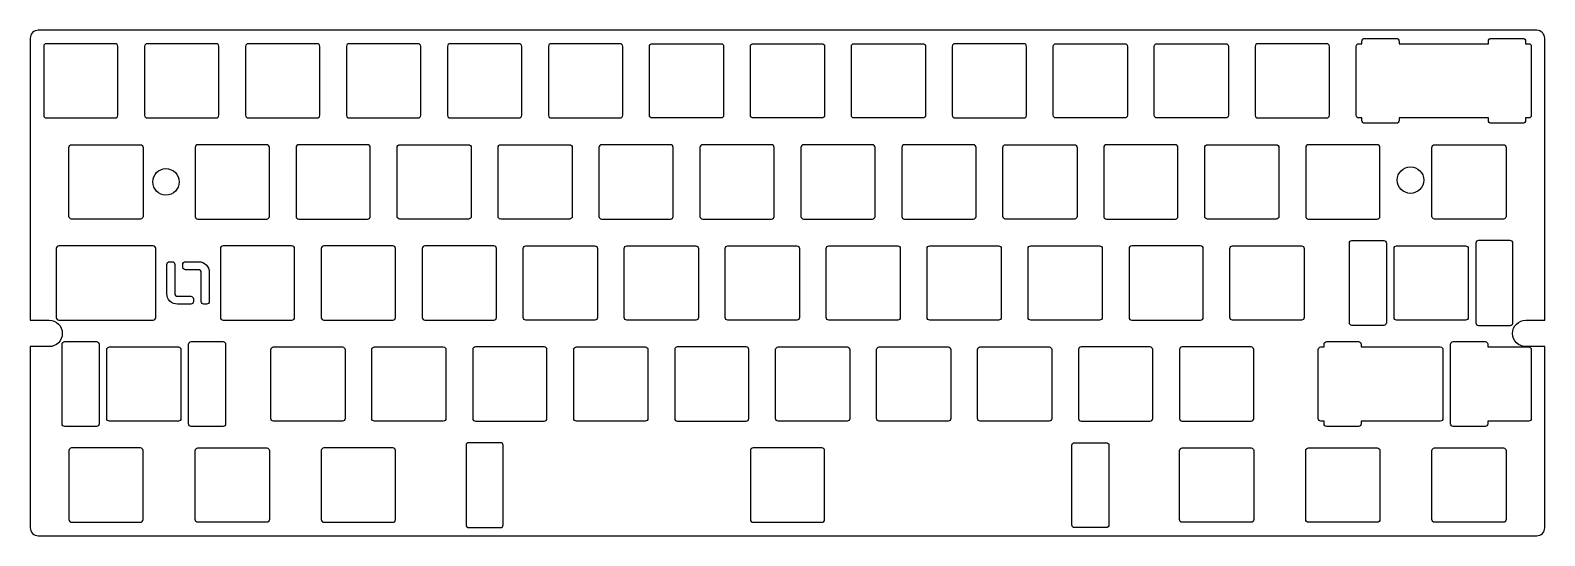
# Model space of a CAD drawing. Header units: millimetres. Extents: x -143 to 143, y -48 to 48.
import ezdxf

# ---------------------------------------------------------------- set-up
doc = ezdxf.new("R2010")
doc.units = ezdxf.units.MM
doc.layers.get('0').update_dxf_attribs({"linetype": 'CONTINUOUS'})

msp = doc.modelspace()

# ---------------------------------------------------------------- linework, layer by layer
for points in [[(142.87, -46.12), (142.87, -11.99), (139.32, -11.99, -1), (139.32, -6.99), (142.87, -6.99), (142.87, 46.13, 0.414213), (141.37, 47.63), (99.41, 47.63), (-141.37, 47.63, 0.414214), (-142.87, 46.13), (-142.87, -6.99), (-139.34, -6.99, -1), (-139.34, -11.99), (-142.87, -11.99), (-142.87, -46.12, 0.414214), (-141.37, -47.62), (141.37, -47.62, 0.414214)], [(139.26, 45.61), (139.26, 45.11), (139.85, 45.11, -0.414214), (140.35, 44.61), (140.35, 31.61, -0.414214), (139.85, 31.11), (139.26, 31.11), (139.26, 30.61, -0.414214), (138.76, 30.11), (132.76, 30.11, -0.414214), (132.26, 30.61), (132.26, 31.11), (115.39, 31.11), (115.39, 30.61, -0.414214), (114.89, 30.11), (108.89, 30.11, -0.414214), (108.39, 30.61), (108.39, 31.11), (107.8, 31.11, -0.414214), (107.3, 31.61), (107.3, 44.61, -0.414214), (107.8, 45.11), (108.39, 45.11), (108.39, 45.61, -0.414214), (108.89, 46.11), (114.89, 46.11, -0.414214), (115.39, 45.61), (115.39, 45.11), (132.26, 45.11), (132.26, 45.61, -0.414214), (132.76, 46.11), (138.76, 46.11, -0.414214)], [(-126.35, 44.61, 0.414214), (-126.85, 45.11), (-139.85, 45.11, 0.414214), (-140.35, 44.61), (-140.35, 31.61, 0.414214), (-139.85, 31.11), (-126.85, 31.11, 0.414214), (-126.35, 31.61)], [(-120.8, 45.11, 0.414214), (-121.3, 44.61), (-121.3, 31.61, 0.414214), (-120.8, 31.11), (-107.8, 31.11, 0.414214), (-107.3, 31.61), (-107.3, 44.61, 0.414214), (-107.8, 45.11)], [(-102.25, 31.61, 0.414214), (-101.75, 31.11), (-88.75, 31.11, 0.414214), (-88.25, 31.61), (-88.25, 44.61, 0.414214), (-88.75, 45.11), (-101.75, 45.11, 0.414214), (-102.25, 44.61)], [(-69.7, 31.11, 0.414214), (-69.2, 31.61), (-69.2, 44.61, 0.414214), (-69.7, 45.11), (-82.7, 45.11, 0.414214), (-83.2, 44.61), (-83.2, 31.61, 0.414214), (-82.7, 31.11)], [(-50.65, 31.11, 0.414214), (-50.15, 31.61), (-50.15, 44.61, 0.414214), (-50.65, 45.11), (-63.65, 45.11, 0.414214), (-64.15, 44.61), (-64.15, 31.61, 0.414214), (-63.65, 31.11)], [(-44.6, 45.11, 0.414214), (-45.1, 44.61), (-45.1, 31.61, 0.414214), (-44.6, 31.11), (-31.6, 31.11, 0.414214), (-31.1, 31.61), (-31.1, 44.61, 0.414214), (-31.6, 45.11)], [(-12.55, 31.11), (-25.55, 31.11, -0.414214), (-26.05, 31.61), (-26.05, 44.61, -0.414214), (-25.55, 45.11), (-12.55, 45.11, -0.414214), (-12.05, 44.61), (-12.05, 31.61, -0.414214)], [(-7, 31.61), (-7, 44.61, -0.414214), (-6.5, 45.11), (6.5, 45.11, -0.414214), (7, 44.61), (7, 31.61, -0.414214), (6.5, 31.11), (-6.5, 31.11, -0.414214)], [(12.05, 31.61), (12.05, 44.61, -0.414214), (12.55, 45.11), (25.55, 45.11, -0.414214), (26.05, 44.61), (26.05, 31.61, -0.414214), (25.55, 31.11), (12.55, 31.11, -0.414214)], [(31.6, 45.11, 0.414214), (31.1, 44.61), (31.1, 31.61, 0.414214), (31.6, 31.11), (44.6, 31.11, 0.414214), (45.1, 31.61), (45.1, 44.61, 0.414214), (44.6, 45.11)], [(63.65, 31.11), (50.65, 31.11, -0.414214), (50.15, 31.61), (50.15, 44.61, -0.414214), (50.65, 45.11), (63.65, 45.11, -0.414214), (64.15, 44.61), (64.15, 31.61, -0.414214)], [(83.2, 44.61), (83.2, 31.61, -0.414214), (82.7, 31.11), (69.7, 31.11, -0.414214), (69.2, 31.61), (69.2, 44.61, -0.414214), (69.7, 45.11), (82.7, 45.11, -0.414214)], [(101.75, 31.11, 0.414214), (102.25, 31.61), (102.25, 44.61, 0.414214), (101.75, 45.11), (88.75, 45.11, 0.414214), (88.25, 44.61), (88.25, 31.61, 0.414214), (88.75, 31.11)], [(-135.59, 12.56), (-135.59, 25.56, -0.414214), (-135.09, 26.06), (-122.09, 26.06, -0.414214), (-121.59, 25.56), (-121.59, 12.56, -0.414214), (-122.09, 12.06), (-135.09, 12.06, -0.414214)], [(-98.27, 12.06, 0.414214), (-97.77, 12.56), (-97.77, 25.56, 0.414214), (-98.27, 26.06), (-111.27, 26.06, 0.414214), (-111.77, 25.56), (-111.77, 12.56, 0.414214), (-111.27, 12.06)], [(-79.22, 12.06, 0.414214), (-78.72, 12.56), (-78.72, 25.56, 0.414214), (-79.22, 26.06), (-92.22, 26.06, 0.414214), (-92.72, 25.56), (-92.72, 12.56, 0.414214), (-92.22, 12.06)], [(-59.67, 25.56), (-59.67, 12.56, -0.414214), (-60.17, 12.06), (-73.17, 12.06, -0.414214), (-73.67, 12.56), (-73.67, 25.56, -0.414214), (-73.17, 26.06), (-60.17, 26.06, -0.414214)], [(-54.62, 12.56), (-54.62, 25.56, -0.414214), (-54.12, 26.06), (-41.12, 26.06, -0.414214), (-40.62, 25.56), (-40.62, 12.56, -0.414214), (-41.12, 12.06), (-54.12, 12.06, -0.414214)], [(-21.57, 25.56, 0.414214), (-22.07, 26.06), (-35.07, 26.06, 0.414214), (-35.57, 25.56), (-35.57, 12.56, 0.414214), (-35.07, 12.06), (-22.07, 12.06, 0.414214), (-21.57, 12.56)], [(-3.02, 12.06, 0.414214), (-2.52, 12.56), (-2.52, 25.56, 0.414214), (-3.02, 26.06), (-16.02, 26.06, 0.414214), (-16.52, 25.56), (-16.52, 12.56, 0.414214), (-16.02, 12.06)], [(3.03, 26.06, 0.414214), (2.53, 25.56), (2.53, 12.56, 0.414214), (3.03, 12.06), (16.03, 12.06, 0.414214), (16.53, 12.56), (16.53, 25.56, 0.414214), (16.03, 26.06)], [(22.08, 26.06, 0.414214), (21.58, 25.56), (21.58, 12.56, 0.414214), (22.08, 12.06), (35.08, 12.06, 0.414214), (35.58, 12.56), (35.58, 25.56, 0.414214), (35.08, 26.06)], [(41.13, 26.06), (54.13, 26.06, -0.414214), (54.63, 25.56), (54.63, 12.56, -0.414214), (54.13, 12.06), (41.13, 12.06, -0.414214), (40.63, 12.56), (40.63, 25.56, -0.414214)], [(60.18, 26.06, 0.414214), (59.68, 25.56), (59.68, 12.56, 0.414214), (60.18, 12.06), (73.18, 12.06, 0.414214), (73.68, 12.56), (73.68, 25.56, 0.414214), (73.18, 26.06)], [(92.23, 12.06), (79.23, 12.06, -0.414214), (78.73, 12.56), (78.73, 25.56, -0.414214), (79.23, 26.06), (92.23, 26.06, -0.414214), (92.73, 25.56), (92.73, 12.56, -0.414214)], [(111.78, 25.56, 0.414214), (111.28, 26.06), (98.28, 26.06, 0.414214), (97.78, 25.56), (97.78, 12.56, 0.414214), (98.28, 12.06), (111.28, 12.06, 0.414214), (111.78, 12.56)], [(135.59, 25.56), (135.59, 12.56, -0.414214), (135.09, 12.06), (122.09, 12.06, -0.414214), (121.59, 12.56), (121.59, 25.56, -0.414214), (122.09, 26.06), (135.09, 26.06, -0.414214)], [(-119.21, 6.51, 0.414214), (-119.71, 7.01), (-137.47, 7.01, 0.414214), (-137.97, 6.51), (-137.97, -6.49, 0.414214), (-137.47, -6.99), (-119.71, -6.99, 0.414214), (-119.21, -6.49)], [(-93.51, -6.99, 0.414214), (-93.01, -6.49), (-93.01, 6.51, 0.414214), (-93.51, 7.01), (-106.51, 7.01, 0.414214), (-107.01, 6.51), (-107.01, -6.49, 0.414214), (-106.51, -6.99)], [(-87.96, -6.49, 0.414214), (-87.46, -6.99), (-74.46, -6.99, 0.414214), (-73.96, -6.49), (-73.96, 6.51, 0.414214), (-74.46, 7.01), (-87.46, 7.01, 0.414214), (-87.96, 6.51)], [(-68.41, 7.01, 0.414214), (-68.91, 6.51), (-68.91, -6.49, 0.414214), (-68.41, -6.99), (-55.41, -6.99, 0.414214), (-54.91, -6.49), (-54.91, 6.51, 0.414214), (-55.41, 7.01)], [(-35.86, 6.51), (-35.86, -6.49, -0.414214), (-36.36, -6.99), (-49.36, -6.99, -0.414214), (-49.86, -6.49), (-49.86, 6.51, -0.414214), (-49.36, 7.01), (-36.36, 7.01, -0.414214)], [(-30.81, -6.49), (-30.81, 6.51, -0.414214), (-30.31, 7.01), (-17.31, 7.01, -0.414214), (-16.81, 6.51), (-16.81, -6.49, -0.414214), (-17.31, -6.99), (-30.31, -6.99, -0.414214)], [(-11.26, 7.01), (1.74, 7.01, -0.414214), (2.24, 6.51), (2.24, -6.49, -0.414214), (1.74, -6.99), (-11.26, -6.99, -0.414214), (-11.76, -6.49), (-11.76, 6.51, -0.414214)], [(7.29, -6.49), (7.29, 6.51, -0.414214), (7.79, 7.01), (20.79, 7.01, -0.414214), (21.29, 6.51), (21.29, -6.49, -0.414214), (20.79, -6.99), (7.79, -6.99, -0.414214)], [(40.34, 6.51), (40.34, -6.49, -0.414214), (39.84, -6.99), (26.84, -6.99, -0.414214), (26.34, -6.49), (26.34, 6.51, -0.414214), (26.84, 7.01), (39.84, 7.01, -0.414214)], [(45.89, 7.01), (58.89, 7.01, -0.414214), (59.39, 6.51), (59.39, -6.49, -0.414214), (58.89, -6.99), (45.89, -6.99, -0.414214), (45.39, -6.49), (45.39, 6.51, -0.414214)], [(64.94, 7.01, 0.414214), (64.44, 6.51), (64.44, -6.49, 0.414214), (64.94, -6.99), (77.94, -6.99, 0.414214), (78.44, -6.49), (78.44, 6.51, 0.414214), (77.94, 7.01)], [(97.49, 6.51), (97.49, -6.49, -0.414214), (96.99, -6.99), (83.99, -6.99, -0.414214), (83.49, -6.49), (83.49, 6.51, -0.414214), (83.99, 7.01), (96.99, 7.01, -0.414214)], [(113.01, 7.51), (113.01, -7.49, -0.414214), (112.51, -7.99), (106.51, -7.99, -0.414214), (106.01, -7.49), (106.01, 7.51, -0.414214), (106.51, 8.01), (112.51, 8.01, -0.414214)], [(128.44, 6.51), (128.44, -6.49, -0.414214), (127.94, -6.99), (114.94, -6.99, -0.414214), (114.44, -6.49), (114.44, 6.51, -0.414214), (114.94, 7.01), (127.94, 7.01, -0.414214)], [(136.88, 7.51, 0.414214), (136.38, 8.01), (130.38, 8.01, 0.414214), (129.88, 7.51), (129.88, -7.49, 0.414214), (130.38, -7.99), (136.38, -7.99, 0.414214), (136.88, -7.49)], [(-112.61, -3.99), (-115.11, -3.99, -0.414214), (-117.11, -1.99), (-117.11, 3.51, -0.414214), (-116.61, 4.01), (-116.11, 4.01, -0.414214), (-115.61, 3.51), (-115.61, -1.99, 0.414214), (-115.11, -2.49), (-112.61, -2.49, -0.414214), (-112.11, -2.99), (-112.11, -3.49, -0.414214)], [(-109.11, 2.01), (-109.11, -3.49, -0.414214), (-109.61, -3.99), (-110.11, -3.99, -0.414214), (-110.61, -3.49), (-110.61, 2.01, 0.414214), (-111.11, 2.51), (-113.61, 2.51, -0.414214), (-114.11, 3.01), (-114.11, 3.51, -0.414214), (-113.61, 4.01), (-111.11, 4.01, -0.414214)], [(-129.88, -11.54), (-129.88, -26.54, -0.414214), (-130.38, -27.04), (-136.38, -27.04, -0.414214), (-136.88, -26.54), (-136.88, -11.54, -0.414214), (-136.38, -11.04), (-130.38, -11.04, -0.414214)], [(-106.01, -11.54), (-106.01, -26.54, -0.414214), (-106.51, -27.04), (-112.51, -27.04, -0.414214), (-113.01, -26.54), (-113.01, -11.54, -0.414214), (-112.51, -11.04), (-106.51, -11.04, -0.414214)], [(108.24, -11.54), (108.24, -12.04), (123.18, -12.04, -0.414214), (123.68, -12.54), (123.68, -25.54, -0.414214), (123.18, -26.04), (108.24, -26.04), (108.24, -26.54, -0.414214), (107.74, -27.04), (101.74, -27.04, -0.414214), (101.24, -26.54), (101.24, -26.04), (100.66, -26.04, -0.414214), (100.16, -25.54), (100.16, -12.54, -0.414214), (100.66, -12.04), (101.24, -12.04), (101.24, -11.54, -0.414214), (101.74, -11.04), (107.74, -11.04, -0.414214)], [(132.12, -11.54), (132.12, -12.04), (139.85, -12.04, -0.414214), (140.35, -12.54), (140.35, -25.54, -0.414214), (139.85, -26.04), (132.12, -26.04), (132.12, -26.54, -0.414214), (131.62, -27.04), (125.62, -27.04, -0.414214), (125.12, -26.54), (125.12, -11.54, -0.414214), (125.62, -11.04), (131.62, -11.04, -0.414214)], [(-128.44, -25.54), (-128.44, -12.54, -0.414214), (-127.94, -12.04), (-114.94, -12.04, -0.414214), (-114.44, -12.54), (-114.44, -25.54, -0.414214), (-114.94, -26.04), (-127.94, -26.04, -0.414214)], [(-97.49, -25.54), (-97.49, -12.54, -0.414214), (-96.99, -12.04), (-83.99, -12.04, -0.414214), (-83.49, -12.54), (-83.49, -25.54, -0.414214), (-83.99, -26.04), (-96.99, -26.04, -0.414214)], [(-64.94, -26.04), (-77.94, -26.04, -0.414214), (-78.44, -25.54), (-78.44, -12.54, -0.414214), (-77.94, -12.04), (-64.94, -12.04, -0.414214), (-64.44, -12.54), (-64.44, -25.54, -0.414214)], [(-45.39, -12.54, 0.414214), (-45.89, -12.04), (-58.89, -12.04, 0.414214), (-59.39, -12.54), (-59.39, -25.54, 0.414214), (-58.89, -26.04), (-45.89, -26.04, 0.414214), (-45.39, -25.54)], [(-26.34, -12.54), (-26.34, -25.54, -0.414214), (-26.84, -26.04), (-39.84, -26.04, -0.414214), (-40.34, -25.54), (-40.34, -12.54, -0.414214), (-39.84, -12.04), (-26.84, -12.04, -0.414214)], [(-21.29, -25.54, 0.414214), (-20.79, -26.04), (-7.79, -26.04, 0.414214), (-7.29, -25.54), (-7.29, -12.54, 0.414214), (-7.79, -12.04), (-20.79, -12.04, 0.414214), (-21.29, -12.54)], [(-2.24, -25.54), (-2.24, -12.54, -0.414214), (-1.74, -12.04), (11.26, -12.04, -0.414214), (11.76, -12.54), (11.76, -25.54, -0.414214), (11.26, -26.04), (-1.74, -26.04, -0.414214)], [(30.81, -12.54), (30.81, -25.54, -0.414214), (30.31, -26.04), (17.31, -26.04, -0.414214), (16.81, -25.54), (16.81, -12.54, -0.414214), (17.31, -12.04), (30.31, -12.04, -0.414214)], [(49.86, -12.54), (49.86, -25.54, -0.414214), (49.36, -26.04), (36.36, -26.04, -0.414214), (35.86, -25.54), (35.86, -12.54, -0.414214), (36.36, -12.04), (49.36, -12.04, -0.414214)], [(68.91, -12.54, 0.414214), (68.41, -12.04), (55.41, -12.04, 0.414214), (54.91, -12.54), (54.91, -25.54, 0.414214), (55.41, -26.04), (68.41, -26.04, 0.414214), (68.91, -25.54)], [(87.46, -26.04, 0.414214), (87.96, -25.54), (87.96, -12.54, 0.414214), (87.46, -12.04), (74.46, -12.04, 0.414214), (73.96, -12.54), (73.96, -25.54, 0.414214), (74.46, -26.04)], [(-135.09, -31.09, 0.414214), (-135.59, -31.59), (-135.59, -44.59, 0.414214), (-135.09, -45.09), (-122.09, -45.09, 0.414214), (-121.59, -44.59), (-121.59, -31.59, 0.414214), (-122.09, -31.09)], [(-97.77, -31.59), (-97.77, -44.59, -0.414214), (-98.27, -45.09), (-111.27, -45.09, -0.414214), (-111.77, -44.59), (-111.77, -31.59, -0.414214), (-111.27, -31.09), (-98.27, -31.09, -0.414214)], [(-87.46, -31.09, 0.414214), (-87.96, -31.59), (-87.96, -44.59, 0.414214), (-87.46, -45.09), (-74.46, -45.09, 0.414214), (-73.96, -44.59), (-73.96, -31.59, 0.414214), (-74.46, -31.09)], [(-60.65, -45.59, 0.414214), (-60.15, -46.09), (-54.15, -46.09, 0.414214), (-53.65, -45.59), (-53.65, -30.59, 0.414214), (-54.15, -30.09), (-60.15, -30.09, 0.414214), (-60.65, -30.59)], [(-7, -44.59, 0.414214), (-6.5, -45.09), (6.5, -45.09, 0.414214), (7, -44.59), (7, -31.59, 0.414214), (6.5, -31.09), (-6.5, -31.09, 0.414214), (-7, -31.59)], [(53.65, -45.59), (53.65, -30.59, -0.414214), (54.15, -30.09), (60.15, -30.09, -0.414214), (60.65, -30.59), (60.65, -45.59, -0.414214), (60.15, -46.09), (54.15, -46.09, -0.414214)], [(87.46, -45.09), (74.46, -45.09, -0.414214), (73.96, -44.59), (73.96, -31.59, -0.414214), (74.46, -31.09), (87.46, -31.09, -0.414214), (87.96, -31.59), (87.96, -44.59, -0.414214)], [(111.28, -45.09), (98.28, -45.09, -0.414214), (97.78, -44.59), (97.78, -31.59, -0.414214), (98.28, -31.09), (111.28, -31.09, -0.414214), (111.78, -31.59), (111.78, -44.59, -0.414214)], [(135.09, -45.09), (122.09, -45.09, -0.414214), (121.59, -44.59), (121.59, -31.59, -0.414214), (122.09, -31.09), (135.09, -31.09, -0.414214), (135.59, -31.59), (135.59, -44.59, -0.414214)]]:
    msp.add_lwpolyline(points, format="xyb", close=True)
for centre in [(-117.27, 19.06), (117.55, 19.4)]:
    msp.add_circle(centre, 2.5)

doc.saveas('drawing.dxf')
